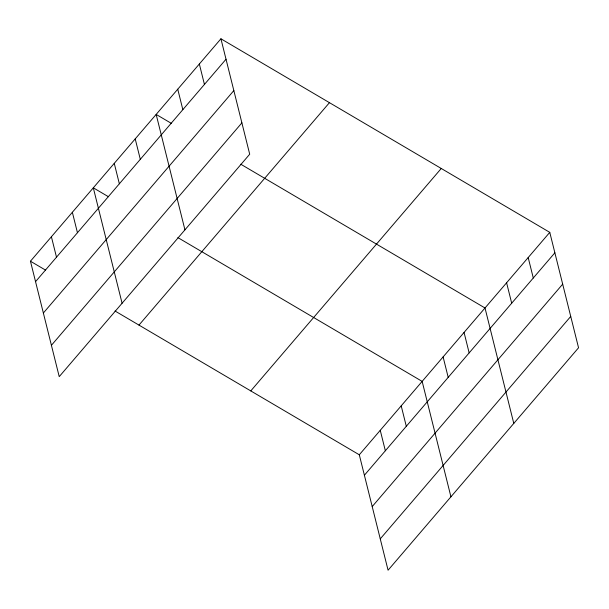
<?xml version="1.0" encoding="UTF-8"?>
<svg xmlns="http://www.w3.org/2000/svg" width="609" height="609" viewBox="0 0 609 609"><rect width="100%" height="100%" fill="white"/><g stroke="black" fill="none" stroke-linecap="round" stroke-linejoin="round"><path stroke-width="0.91" d="M220.93 38.793L249.705 154.214L59.225 376.644L30.45 261.223L220.93 38.793L549.775 232.356L578.55 347.777L388.07 570.207L359.295 454.786L115.032 311.009M35.543 281.662L226.023 59.233M43.361 313.011L233.841 90.574M51.415 345.303L241.887 122.866M138.966 325.099L329.446 102.67M250.779 390.909L441.251 168.48M359.295 454.786L549.775 232.356M364.395 475.233L554.868 252.796M372.206 506.574L562.686 284.144M380.26 538.866L570.732 316.436M171.327 123.345L156.163 114.423L184.938 229.837M240.745 164.209L485.008 307.987L513.79 423.4M108.471 196.745L93.306 187.823L122.082 303.236M177.889 237.609L422.151 381.386L450.934 496.807M30.45 261.223L45.614 270.145M528.186 257.569L533.286 278.008M506.597 282.774L511.697 303.213M464.058 332.453L469.158 352.893M443.108 356.92L448.201 377.359M401.202 405.853L406.302 426.292M380.252 430.319L385.345 450.759M199.341 64.006L204.434 84.445M177.752 89.211L182.845 109.65M135.213 138.89L140.306 159.33M114.256 163.357L119.356 183.796M72.357 212.29L77.45 232.729M51.4 236.756L56.5 257.196"/></g></svg>
